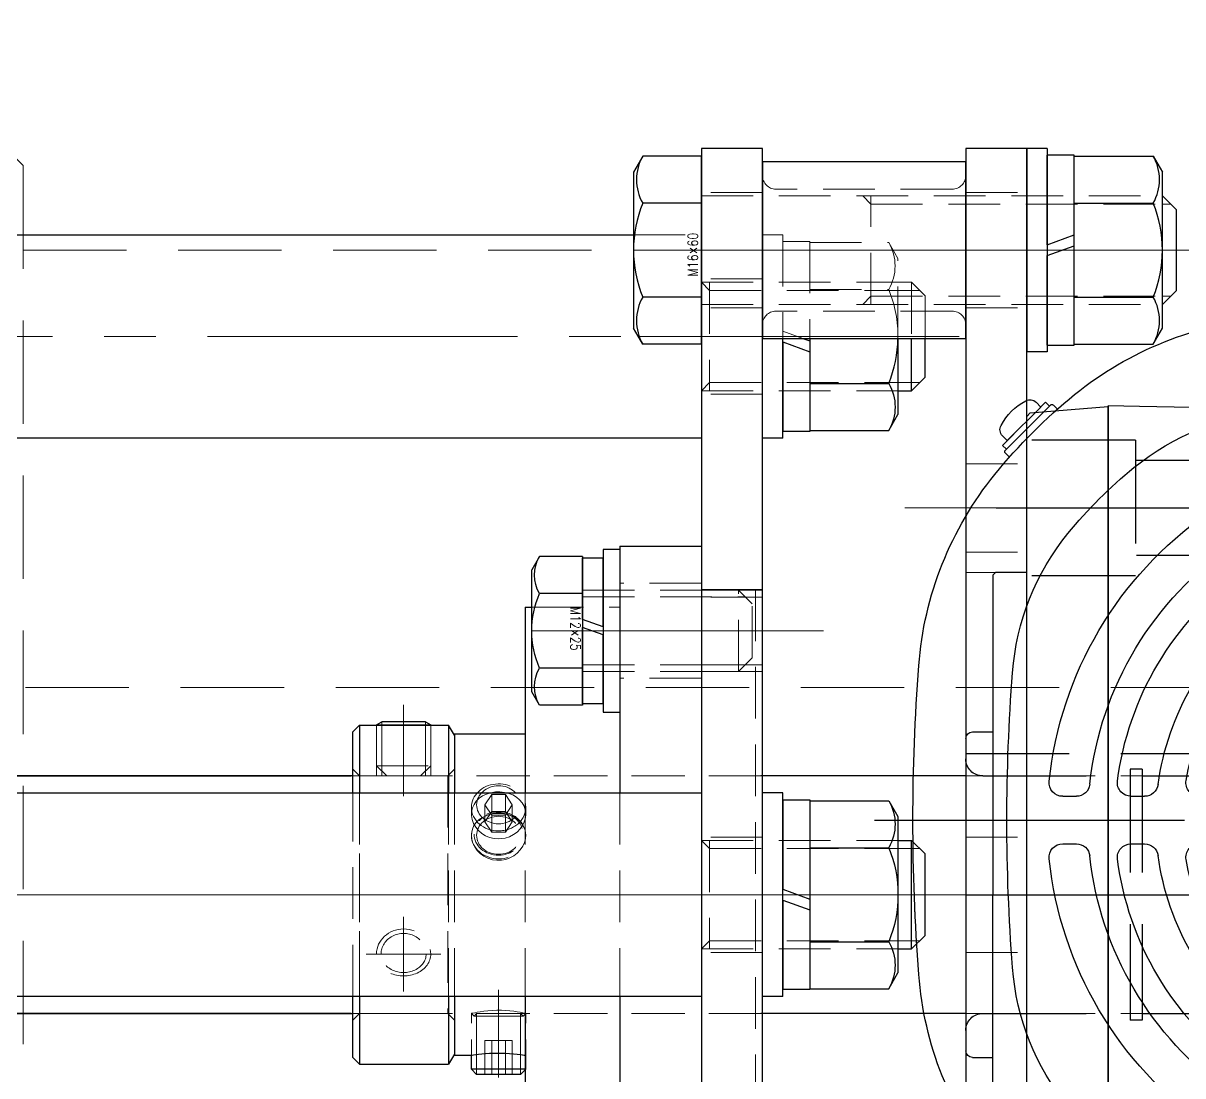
# Model space of a CAD drawing. Header units: millimetres. Extents: x 0 to 38884, y -3675 to 8056.
# Drawn here: x 27836.7 to 28007.7, y 4494.5 to 4649.6 of the extents above; entities that cross this region are included whole.
import ezdxf

# ---------------------------------------------------------------- set-up
doc = ezdxf.new("R2010")
doc.units = ezdxf.units.MM
doc.header["$LTSCALE"] = 2.4
for name, pattern in [('CENTER2', [28.575, 19.05, -3.175, 3.175, -3.175]), ('Dashed', [2, 1, -1]), ('HIDDEN', [9.525, 6.35, -3.175]), ('HIDDEN2', [4.7625, 3.175, -1.5875])]:
    doc.linetypes.add(name, pattern=pattern)
for name, color, linetype, lineweight in [('01_外形線', 7, 'Continuous', 25), ('02_細線', 5, 'Continuous', 13), ('03_かくれ線', 6, 'HIDDEN2', 13), ('04_HIDDEN', 2, 'HIDDEN', 13), ('04_中心線', 1, 'CENTER2', 9), ('05_CENTER', 4, 'CENTER2', 13)]:
    doc.layers.add(name, color=color, linetype=linetype, lineweight=lineweight)
doc.layers.add('10_DRAFT', color=8, linetype='Continuous', lineweight=0, plot=False)
doc.styles.add('寸法用', font='simplex.shx', dxfattribs={"width": 0.8, "bigfont": '@extfont2.shx'})

# ---------------------------------------------------------------- blocks, each defined once
blk = doc.blocks.new('A$C5D2D39D7_1')
at = {"color": 0, "transparency": 33554559}
blk.add_line((516, 30.55), (157.5, 30.55), dxfattribs=at)
at = {"color": 0}
blk.add_lwpolyline([(-152.5, 112.5), (152.5, 112.5), (157.5, 107.5), (157.5, -107.5), (152.5, -112.5), (-152.5, -112.5), (-157.5, -107.5), (-157.5, 107.5)], close=True, dxfattribs=at)
blk.add_lwpolyline([(157.5, 95), (495, 95), (495, -95), (157.5, -95)], dxfattribs=at)
at = {"layer": '05_CENTER', "color": 0, "transparency": 33554559}
blk.add_line((-673, 0), (542, 0), dxfattribs=at)
blk = doc.blocks.new('A$C6246458A_1')
at = {"color": 0, "lineweight": -3}
for p, q in [((41.39, 72), (-43.99, 70.5)), ((46, 72.08), (41.39, 72)), ((46, 72.08), (46, 68.57)), ((46, -103.96), (46, 72)), ((57.5, 71), (46, 71.96)), ((-57.5, 70.43), (-58, 69.93)), ((-48.5, 70.43), (-57.5, 70.43)), ((-43.99, 70.5), (-48.5, 70.43)), ((57.5, 71), (58, 70.46)), ((58, 47.5), (58, 70.46)), ((-58, 69.93), (-58, 56.96)), ((46, 68.57), (46, -46.57)), ((58, 47.5), (58, 69.92)), ((-58, 56.96), (-58, -34.96)), ((-63, 47.1), (-62.6, 47.5)), ((-63, 47.1), (-63, 0)), ((-58, 47.5), (-62.6, 47.5)), ((58, -102.46), (58, 47.5)), ((58, 47.5), (62.6, 47.5)), ((63, 47.1), (62.6, 47.5)), ((63, 47.1), (63, 0)), ((-66, 24), (-63, 24)), ((66, 24), (63, 24)), ((-67, 23), (-67, 0)), ((67, 23), (67, 0)), ((-67, 0), (-67, -23)), ((-63, -47.1), (-63, 0)), ((63, -47.1), (63, 0)), ((67, 0), (67, -23)), ((-66, -24), (-63, -24)), ((66, -24), (63, -24)), ((-58, -101.76), (-58, -34.96)), ((-63, -47.1), (-62.6, -47.5)), ((-58, -47.5), (-62.6, -47.5)), ((46, -46.57), (46, -103.92)), ((58, -47.5), (62.6, -47.5)), ((63, -47.1), (62.6, -47.5)), ((-57.5, -102.26), (-58, -101.76)), ((-48.5, -102.26), (-57.5, -102.26)), ((46, -103.92), (-48.5, -102.26)), ((57.5, -103), (58, -102.46)), ((57.5, -103), (46, -103.96))]:
    blk.add_line(p, q, dxfattribs=at)
for centre, start, end in [((-66, 23), 90, 180), ((66, 23), 0, 90), ((-66, -23), 180, 270), ((66, -23), 270, 0)]:
    blk.add_arc(centre, 1, start, end, dxfattribs=at)
at = {"layer": '04_HIDDEN', "color": 0, "lineweight": -3}
for p, q in [((-58, 67), (-42, 67)), ((-42, 67), (-42, 47)), ((42, 67), (58, 67)), ((42, 67), (42, 47)), ((-42, 64), (42, 64)), ((-42, 50), (42, 50)), ((-58, 47), (-42, 47)), ((42, 47), (58, 47)), ((67, 20.8), (-67, 20.8)), ((-42.75, 17.5), (-64.5, 17.5)), ((-42.75, 18.5), (-42.75, -18.5)), ((-41, 18.5), (-42.75, 18.5)), ((-41, 18.5), (-41, -18.5)), ((-15, 17.5), (-41, 17.5)), ((-15, -17.7), (-15, 17.7)), ((15, 17.7), (-15, 17.7)), ((15, -17.7), (15, 17.7)), ((41, 17.5), (15, 17.5)), ((41, 18.5), (41, -18.5)), ((41, 18.5), (42.75, 18.5)), ((42.75, 18.5), (42.75, -18.5)), ((64.5, 17.5), (42.75, 17.5)), ((-42.75, -17.5), (-64.5, -17.5)), ((-41, -18.5), (-42.75, -18.5)), ((-15, -17.5), (-41, -17.5)), ((15, -17.7), (-15, -17.7)), ((41, -17.5), (15, -17.5)), ((41, -18.5), (42.75, -18.5)), ((64.5, -17.5), (42.75, -17.5)), ((-58, -79), (-42, -79)), ((-42, -79), (-42, -99)), ((42, -79), (58, -79)), ((42, -79), (42, -99)), ((-42, -82), (42, -82)), ((-42, -96), (42, -96)), ((-58, -99), (-42, -99)), ((42, -99), (58, -99))]:
    blk.add_line(p, q, dxfattribs=at)
for centre, start, end in [((-64.5, 20), 180, 270), ((64.5, 20), 270, 0), ((-64.5, -20), 90, 180), ((64.5, -20), 0, 90)]:
    blk.add_arc(centre, 2.5, start, end, dxfattribs=at)
at = {"layer": '05_CENTER', "color": 0, "lineweight": -3}
for p, q in [((62.54, 57), (-62.54, 57)), ((62.54, -89), (-62.54, -89))]:
    blk.add_line(p, q, dxfattribs=at)
at = {"layer": '10_DRAFT', "lineweight": -3}
for p, q in [((9.43, 11), (-9.43, 11)), ((67, 0), (-67, 0))]:
    blk.add_line(p, q, dxfattribs=at)
blk = doc.blocks.new('GM-SHYPF-RH 0.75kW、1／5～1／60、200V、60Hzd_1')
at = {"color": 0, "lineweight": -3}
for p, q in [((-68.5, 124), (-47.5, 124)), ((-78.5, 85.74), (-78.5, 114)), ((-37.5, 85.74), (-37.5, 114)), ((-39.5, 86.5), (-76.5, 86.5)), ((-119.16, 65.52), (-112.52, 72.16)), ((-114.89, 70.93), (-113.22, 72.59)), ((-113.22, 72.59), (-112.66, 72.02)), ((-112.09, 72.16), (-111.49, 71.56)), ((-3.91, 72.16), (-4.51, 71.56)), ((3.17, 65.52), (-3.48, 72.16)), ((-2.77, 72.59), (-3.34, 72.02)), ((-1.11, 70.93), (-2.77, 72.59)), ((-117.93, 67.89), (-119.59, 66.23)), ((1.93, 67.89), (3.59, 66.23)), ((-119.59, 66.23), (-119.02, 65.66)), ((-119.16, 65.09), (-118.56, 64.49)), ((3.17, 65.09), (2.56, 64.49)), ((3.59, 66.23), (3.02, 65.66)), ((-81.33, 58.4), (-80.32, 56.66)), ((-33.76, 57.98), (-34.76, 56.25)), ((-86.57, 55.48), (-85.57, 53.75)), ((-29.43, 55.48), (-30.9, 52.95)), ((-76.29, 49.68), (-75.28, 47.94)), ((-38.78, 49.28), (-39.79, 47.54)), ((-81.55, 46.78), (-80.54, 45.04)), ((-34.45, 46.78), (-35.46, 45.04)), ((-71.24, 40.93), (-70.22, 39.17)), ((-43.82, 40.56), (-44.83, 38.81)), ((-76.51, 38.06), (-75.5, 36.31)), ((-39.49, 38.06), (-40.5, 36.31)), ((-66.13, 32.09), (-65.1, 30.3)), ((-48.89, 31.78), (-49.91, 30.01)), ((-71.44, 29.28), (-70.42, 27.51)), ((-44.56, 29.28), (-45.58, 27.51)), ((-60.86, 22.95), (-59.73, 21)), ((-54.07, 22.81), (-55.15, 20.94)), ((-66.26, 20.31), (-65.18, 18.44)), ((-49.74, 20.31), (-51.15, 17.86)), ((-110.71, 14.5), (-108.7, 14.5)), ((-100.65, 14.5), (-98.63, 14.5)), ((-90.54, 14.5), (-88.51, 14.5)), ((-80.33, 14.5), (-78.27, 14.5)), ((-69.78, 14.5), (-67.53, 14.5)), ((-46.22, 14.5), (-48.47, 14.5)), ((-35.67, 14.5), (-37.73, 14.5)), ((-25.46, 14.5), (-27.49, 14.5)), ((-15.35, 14.5), (-17.37, 14.5)), ((-5.29, 14.5), (-7.3, 14.5)), ((-110.71, 7.5), (-108.7, 7.5)), ((-100.65, 7.5), (-98.63, 7.5)), ((-90.54, 7.5), (-88.51, 7.5)), ((-80.33, 7.5), (-78.27, 7.5)), ((-69.78, 7.5), (-67.53, 7.5)), ((-46.22, 7.5), (-48.47, 7.5)), ((-35.67, 7.5), (-37.73, 7.5)), ((-25.46, 7.5), (-27.49, 7.5)), ((-15.35, 7.5), (-17.37, 7.5)), ((-5.29, 7.5), (-7.3, 7.5)), ((-66.26, 1.69), (-65.18, 3.56)), ((-49.74, 1.69), (-50.82, 3.56)), ((-60.86, -0.95), (-59.73, 1)), ((-54.07, -0.81), (-55.15, 1.06)), ((16.5, -2.5), (16.6, -2.5)), ((-71.44, -7.28), (-70.42, -5.51)), ((-44.56, -7.28), (-45.58, -5.51)), ((-66.13, -10.09), (-65.1, -8.3)), ((-48.89, -9.78), (-49.91, -8.01)), ((-76.51, -16.06), (-75.5, -14.31)), ((-39.49, -16.06), (-40.5, -14.31)), ((-43.82, -18.56), (-45.27, -16.05)), ((-71.24, -18.93), (-70.22, -17.17)), ((-81.55, -24.78), (-80.54, -23.04)), ((-34.45, -24.78), (-35.46, -23.04)), ((-76.29, -27.68), (-74.84, -25.17)), ((-38.78, -27.28), (-39.79, -25.54)), ((-86.57, -33.48), (-85.57, -31.75)), ((-29.43, -33.48), (-30.43, -31.75)), ((-81.33, -36.4), (-80.32, -34.66)), ((-33.76, -35.98), (-34.76, -34.25)), ((-121, -47.1), (-121, -39.59)), ((-121, -47.1), (-121, -39.59)), ((5, -47.1), (5, -39.59)), ((5, -47.1), (5, -39.59)), ((-119.16, -43.09), (-118.56, -42.49)), ((3.17, -43.09), (2.56, -42.49)), ((-119.59, -44.23), (-119.02, -43.66)), ((-117.93, -45.89), (-119.59, -44.23)), ((-119.16, -43.52), (-112.52, -50.16)), ((3.17, -43.52), (-3.48, -50.16)), ((1.93, -45.89), (3.59, -44.23)), ((3.59, -44.23), (3.02, -43.66)), ((-121, -47.1), (-120.6, -47.5)), ((-121, -47.1), (-120.6, -47.5)), ((-119.61, -47.5), (-120.6, -47.5)), ((-119.61, -47.5), (-120.6, -47.5)), ((3.61, -47.5), (4.6, -47.5)), ((3.61, -47.5), (4.6, -47.5)), ((5, -47.1), (4.6, -47.5)), ((5, -47.1), (4.6, -47.5)), ((-114.89, -48.93), (-113.22, -50.59)), ((-112.09, -50.16), (-111.49, -49.56)), ((-3.91, -50.16), (-4.51, -49.56)), ((-1.11, -48.93), (-2.77, -50.59)), ((-116, -101.76), (-116, -50.87)), ((-116, -101.76), (-116, -50.88)), ((-113.22, -50.59), (-112.66, -50.02)), ((-2.77, -50.59), (-3.34, -50.02)), ((0, -102.46), (0, -50.88)), ((0, -102.46), (0, -50.88)), ((-12, -103.96), (-12, -55.33)), ((-82.6, -71.4), (-82.6, -63.2)), ((-33.4, -71.4), (-33.4, -63.2)), ((-89, -75), (-89, -73.4)), ((-89, -73.4), (-27, -73.4)), ((-27, -75), (-27, -73.4)), ((-27, -75), (-89, -75)), ((-89, -75), (-89, -76)), ((-58, -75), (-89, -75)), ((-58, -75), (-27, -75)), ((-27, -75), (-27, -76)), ((-25.31, -76), (-99.5, -76)), ((-16.65, -77.31), (-119.33, -123.02)), ((-21.76, -79.58), (-22.57, -77.78)), ((-19.34, -77.63), (-19.66, -78.37)), ((-19.34, -78.5), (-19.66, -78.37)), ((-18.34, -78.06), (-19.34, -77.63)), ((-15.51, -79.86), (-16.65, -77.31)), ((-104.5, -81), (-104.5, -116.42)), ((-16.02, -81.18), (-58, -99.88)), ((-21.76, -85.22), (-26.02, -111.18)), ((-58, -99.88), (-116.87, -126.09)), ((-115.5, -102.26), (-116, -101.76)), ((-115.5, -102.26), (-116, -101.76)), ((-106.5, -102.26), (-115.5, -102.26)), ((-106.5, -102.26), (-115.5, -102.26)), ((-104.5, -102.29), (-106.5, -102.26)), ((-12, -103.92), (-106.5, -102.26)), ((-0.5, -103), (0, -102.46)), ((-0.5, -103), (0, -102.46)), ((-12, -103.92), (-24.79, -103.69)), ((-0.5, -103), (-12, -103.96)), ((-0.5, -103), (-12, -103.96)), ((-113.32, -115.75), (-116.33, -117.09)), ((-112.86, -115.93), (-113.32, -115.75)), ((-111.61, -119.59), (-113.32, -115.75)), ((-111.29, -119.44), (-112.86, -115.93)), ((-116.51, -117.55), (-116.33, -117.09)), ((-114.95, -121.07), (-116.51, -117.55)), ((-114.63, -120.93), (-116.33, -117.09)), ((-118.19, -125.58), (-119.33, -123.02)), ((-108.38, -122.3), (-114.77, -125.15)), ((-108.38, -122.3), (-114.77, -125.15)), ((-108.38, -122.3), (-107.98, -123.2)), ((-114.77, -125.15), (-114.37, -126.05))]:
    blk.add_line(p, q, dxfattribs=at)
at = {"linetype": 'Continuous', "lineweight": -3}
for p, q in [((-113.93, 71.88), (-118.88, 66.93)), ((-113.93, 71.88), (-118.88, 66.93)), ((-113.93, 71.88), (-114.62, 72.57)), ((-2.07, 71.88), (-1.38, 72.57)), ((-2.07, 71.88), (2.88, 66.93)), ((-2.07, 71.88), (2.88, 66.93)), ((-118.88, 66.93), (-119.57, 67.62)), ((2.88, 66.93), (3.57, 67.62)), ((-118.88, -44.93), (-119.57, -45.62)), ((-113.93, -49.88), (-118.88, -44.93)), ((-113.93, -49.88), (-118.88, -44.93)), ((-2.07, -49.88), (2.88, -44.93)), ((-2.07, -49.88), (2.88, -44.93)), ((2.88, -44.93), (3.57, -45.62)), ((-113.93, -49.88), (-114.62, -50.57)), ((-2.07, -49.88), (-1.38, -50.57))]:
    blk.add_line(p, q, dxfattribs=at)
at = {"color": 0, "lineweight": -3}
for centre, radius in [((-58, 104), 10), ((-58, 11), 5)]:
    blk.add_circle(centre, radius, dxfattribs=at)
for centre, radius, start, end in [((-68.5, 114), 10, 90, 180), ((-47.5, 114), 10, 0, 90), ((-58, -215), 300.8, 90, 94.3399), ((-76.5, 83.5), 3, 90, 148.6354), ((-58, -215), 300.8, 85.6601, 90), ((-39.5, 83.5), 3, 30.8199, 90), ((-76.92, 34.28), 50.8, 94.3399, 129.0946), ((-39.08, 34.28), 50.8, 50.9054, 85.6601), ((-58, 11), 80.8, 129.0946, 140.9054), ((-58, 11), 80.8, 39.0946, 50.9054), ((-112.31, 71.95), 0.3, 45, 135), ((-58, -215), 286.94, 85.6601, 94.3399), ((-3.69, 71.95), 0.3, 45, 135), ((-76.92, 34.28), 36.94, 94.3399, 129.0946), ((-39.08, 34.28), 36.94, 50.9054, 85.6601), ((-118.95, 65.31), 0.3, 135, 225), ((-58, 11), 55, 64.8706, 114.0435), ((2.95, 65.31), 0.3, 315, 45), ((-81.28, 29.92), 50.8, 140.9054, 175.6601), ((-58, 11), 66.94, 129.0946, 140.9054), ((-58, 11), 66.94, 39.0946, 50.9054), ((-34.72, 29.92), 50.8, 4.3399, 39.0946), ((-79.59, 59.4), 2, 114.0435, 210), ((-58, 11), 49, 65.0621, 113.809), ((-35.49, 58.98), 2, 330, 64.8706), ((-88.3, 54.48), 2, 30, 124.8706), ((-78.59, 57.66), 2, 210, 293.809), ((-27.7, 54.48), 2, 55.1294, 150), ((-58, 11), 55, 124.8706, 174.0435), ((-58, 11), 45, 66.0071, 112.6513), ((-36.5, 57.25), 2, 245.0621, 330), ((-58, 11), 55, 5.9565, 55.1294), ((-81.28, 29.92), 36.94, 140.9054, 175.6601), ((-87.3, 52.75), 2, 305.0621, 30), ((-34.72, 29.92), 36.94, 4.3399, 39.0946), ((-74.56, 50.68), 2, 112.6513, 210), ((-40.51, 50.28), 2, 330, 66.0071), ((-30.03, 52.45), 1, 150, 235.986), ((-58, 11), 49, 6.191, 55.986), ((-58, 11), 49, 125.0621, 173.809), ((-58, 11), 39, 66.3013, 112.2907), ((-73.55, 48.94), 2, 210, 292.2907), ((-58, 11), 45, 126.0071, 172.6513), ((-83.28, 45.78), 2, 30, 126.0071), ((-41.52, 48.54), 2, 246.3013, 330), ((-32.72, 45.78), 2, 53.9929, 150), ((-58, 11), 45, 7.3487, 53.9929), ((-82.27, 44.04), 2, 306.3013, 30), ((-58, 11), 35, 67.8375, 110.4059), ((-33.73, 44.04), 2, 150, 233.6987), ((-69.51, 41.93), 2, 110.4059, 210), ((-45.55, 41.56), 2, 330, 67.8375), ((-58, 11), 39, 126.3013, 172.2907), ((-58, 11), 39, 7.7093, 53.6987), ((-58, 11), 29, 68.3466, 109.7805), ((-58, 11), 35, 127.8375, 170.4059), ((-78.24, 37.06), 2, 30, 127.8375), ((-68.49, 40.17), 2, 210, 289.7805), ((-46.56, 39.81), 2, 248.3466, 330), ((-37.76, 37.06), 2, 52.1625, 150), ((-58, 11), 35, 9.5941, 52.1625), ((-77.23, 35.31), 2, 308.3466, 30), ((-58, 11), 25, 71.2828, 106.1648), ((-38.77, 35.31), 2, 150, 231.6534), ((-64.4, 33.09), 2, 106.1648, 210), ((-50.62, 32.78), 2, 330, 71.2828), ((168, 11), 300.8, 175.6601, 180), ((168, 11), 286.94, 175.6601, 184.3399), ((-58, 11), 29, 128.3466, 169.7805), ((-58, 11), 29, 10.2195, 51.6534), ((-284, 11), 286.94, 355.6601, 4.3399), ((-284, 11), 300.8, 0, 4.3399), ((-58, 11), 25, 131.2828, 166.1648), ((-73.17, 28.28), 2, 30, 131.2828), ((-63.37, 31.3), 2, 210, 284.8169), ((-58, 11), 19, 72.3736, 104.8169), ((-51.64, 31.01), 2, 252.3736, 330), ((-42.82, 28.28), 2, 48.7172, 150), ((-58, 11), 25, 13.8352, 48.7172), ((-72.15, 26.51), 2, 312.3736, 30), ((-43.85, 26.51), 2, 150, 227.6264), ((-59.13, 23.95), 2, 94.971, 210), ((-58, 11), 15, 80.2522, 94.971), ((-55.8, 23.81), 2, 330, 80.2522), ((-58, 11), 19, 132.3736, 164.8169), ((-58, 11), 19, 15.1831, 47.6264), ((-58, 11), 15, 140.2522, 154.971), ((-67.99, 19.31), 2, 30, 140.2522), ((-58, 22), 2, 210, 270), ((-56.88, 21.94), 2, 264.1477, 330), ((-48, 19.31), 2, 39.7478, 150), ((-58, 11), 15, 25.029, 39.7478), ((-58, 11), 9, 84.1477, 90), ((-69.78, 16.5), 2, 154.971, 270), ((-66.92, 17.44), 2, 324.1477, 30), ((-50.28, 17.36), 1, 150, 219.5127), ((-46.22, 16.5), 2, 270, 25.029), ((-110.71, 16.5), 2, 174.0435, 270), ((-108.7, 16.5), 2, 270, 353.809), ((-100.65, 16.5), 2, 172.6513, 270), ((-98.63, 16.5), 2, 270, 352.2907), ((-90.54, 16.5), 2, 170.4059, 270), ((-88.51, 16.5), 2, 270, 349.7805), ((-80.33, 16.5), 2, 166.1648, 270), ((-78.27, 16.5), 2, 270, 344.8169), ((-67.53, 16.5), 2, 270, 330), ((-58, 11), 9, 144.1477, 150), ((-58, 11), 9, 30, 39.5127), ((-48.47, 16.5), 2, 210, 270), ((-37.73, 16.5), 2, 195.1831, 270), ((-35.67, 16.5), 2, 270, 13.8352), ((-27.49, 16.5), 2, 190.2195, 270), ((-25.46, 16.5), 2, 270, 9.5941), ((-17.37, 16.5), 2, 187.7093, 270), ((-15.35, 16.5), 2, 270, 7.3487), ((-7.3, 16.5), 2, 186.191, 270), ((-5.29, 16.5), 2, 270, 5.9565), ((168, 11), 300.8, 180, 184.3399), ((-284, 11), 300.8, 355.6601, 0), ((-110.71, 5.5), 2, 90, 185.9565), ((-108.7, 5.5), 2, 6.191, 90), ((-100.65, 5.5), 2, 90, 187.3487), ((-98.63, 5.5), 2, 7.7093, 90), ((-90.54, 5.5), 2, 90, 189.5941), ((-88.51, 5.5), 2, 10.2195, 90), ((-80.33, 5.5), 2, 90, 193.8352), ((-78.27, 5.5), 2, 15.1831, 90), ((-69.78, 5.5), 2, 90, 205.029), ((-67.53, 5.5), 2, 30, 90), ((-48.47, 5.5), 2, 90, 150), ((-46.22, 5.5), 2, 334.971, 90), ((-37.73, 5.5), 2, 90, 164.8169), ((-35.67, 5.5), 2, 346.1648, 90), ((-27.49, 5.5), 2, 90, 169.7805), ((-25.46, 5.5), 2, 350.4059, 90), ((-17.37, 5.5), 2, 90, 172.2907), ((-15.35, 5.5), 2, 352.6513, 90), ((-7.3, 5.5), 2, 90, 173.809), ((-5.29, 5.5), 2, 354.0435, 90), ((-58, 11), 55, 185.9565, 235.1294), ((-58, 11), 49, 186.191, 234.9379), ((-58, 11), 45, 187.3487, 233.9929), ((-58, 11), 39, 187.7093, 233.6987), ((-58, 11), 35, 189.5941, 232.1625), ((-58, 11), 29, 190.2195, 231.6534), ((-58, 11), 19, 195.1831, 227.6264), ((-58, 11), 9, 210, 215.8523), ((-66.92, 4.56), 2, 330, 35.8523), ((-49.08, 4.56), 2, 144.1477, 210), ((-58, 11), 9, 324.1477, 330), ((-58, 11), 19, 312.3736, 344.8169), ((-58, 11), 29, 308.3466, 349.7805), ((-58, 11), 35, 307.8375, 350.4059), ((-58, 11), 39, 306.3013, 352.2907), ((-58, 11), 45, 306.0071, 352.6513), ((-58, 11), 49, 305.0621, 353.809), ((-58, 11), 55, 304.8706, 354.0435), ((-58, 11), 25, 193.8352, 228.7172), ((-58, 11), 15, 205.029, 219.7478), ((-58, 11), 15, 320.2522, 334.971), ((-58, 11), 25, 311.2828, 346.1648), ((-58, 0), 2, 90, 150), ((-58, 11), 9, 270, 275.8523), ((-56.88, 0.06), 2, 30, 95.8523), ((-67.99, 2.69), 2, 219.7478, 330), ((-48, 2.69), 2, 210, 320.2522), ((-59.13, -1.95), 2, 150, 265.029), ((-55.8, -1.81), 2, 279.7478, 30), ((-72.15, -4.51), 2, 330, 47.6264), ((-43.85, -4.51), 2, 132.3736, 210), ((-58, 11), 15, 265.029, 279.7478), ((-73.17, -6.28), 2, 228.7172, 330), ((-63.37, -9.3), 2, 75.1831, 150), ((-58, 11), 19, 255.1831, 287.6264), ((-51.64, -9.01), 2, 30, 107.6264), ((-42.82, -6.28), 2, 210, 311.2828), ((-64.4, -11.09), 2, 150, 253.8352), ((-50.62, -10.78), 2, 288.7172, 30), ((-81.28, -7.92), 50.8, 184.3399, 219.0946), ((-81.28, -7.92), 36.94, 184.3399, 219.0946), ((-77.23, -13.31), 2, 330, 51.6534), ((-38.77, -13.31), 2, 128.3466, 210), ((-34.72, -7.92), 36.94, 320.9054, 355.6601), ((-34.72, -7.92), 50.8, 320.9054, 355.6601), ((-58, 11), 25, 253.8352, 288.7172), ((-78.24, -15.06), 2, 232.1625, 330), ((-68.49, -18.17), 2, 70.2195, 150), ((-58, 11), 29, 250.2195, 293.3002), ((-46.13, -16.55), 1, 30, 113.3002), ((-37.76, -15.06), 2, 210, 307.8375), ((-45.55, -19.56), 2, 292.1625, 30), ((-82.27, -22.04), 2, 330, 53.6987), ((-69.51, -19.93), 2, 150, 249.5941), ((-33.73, -22.04), 2, 126.3013, 210), ((-58, 11), 35, 249.5941, 292.1625), ((-83.28, -23.78), 2, 233.9929, 330), ((-73.98, -25.67), 1, 66.4595, 150), ((-58, 11), 39, 246.4595, 293.6987), ((-41.52, -26.54), 2, 30, 113.6987), ((-32.72, -23.78), 2, 210, 306.0071), ((-40.51, -28.28), 2, 293.9929, 30), ((-74.56, -28.68), 2, 150, 247.3487), ((-87.3, -30.75), 2, 330, 54.9379), ((-58, 11), 45, 247.3487, 293.9929), ((-28.7, -30.75), 2, 125.0621, 210), ((-58, 11), 66.94, 219.0946, 230.9054), ((-58, 11), 66.94, 309.0946, 320.9054), ((-88.3, -32.48), 2, 235.1294, 330), ((-78.59, -35.66), 2, 66.191, 150), ((-58, 11), 49, 246.191, 294.9379), ((-36.5, -35.25), 2, 30, 114.9379), ((-27.7, -32.48), 2, 210, 304.8706), ((-79.59, -37.4), 2, 150, 245.9565), ((-35.49, -36.98), 2, 295.1294, 30), ((-58, 11), 55, 245.9565, 295.1294), ((-58, 11), 80.8, 219.0946, 230.9054), ((-76.92, -12.28), 36.94, 230.9054, 265.6601), ((-39.08, -12.28), 36.94, 274.3399, 309.0946), ((-58, 11), 80.8, 309.0946, 320.9054), ((-118.95, -43.31), 0.3, 135, 225), ((2.95, -43.31), 0.3, 315, 45), ((-58, 237), 286.94, 265.6601, 274.3399), ((-112.31, -49.95), 0.3, 225, 315), ((-3.69, -49.95), 0.3, 225, 315), ((-76.92, -12.28), 50.8, 230.9054, 265.6601), ((-39.08, -12.28), 50.8, 274.3399, 309.0946), ((-79.4, -63.2), 3.2, 172.2363, 180), ((-58, 237), 300.8, 265.6601, 270), ((-58, 237), 300.8, 270, 274.3399), ((-36.6, -63.2), 3.2, 0, 7.7637), ((-84.6, -71.4), 2, 270, 0), ((-31.4, -71.4), 2, 180, 270), ((-99.5, -81), 5, 90, 180), ((-25.31, -79), 3, 24, 90), ((-16.42, -80.27), 1, 294, 24), ((-18.8, -85.71), 3, 114, 170.6819), ((-40.82, -108.75), 15, 271.6828, 350.6819), ((-104.77, -121.79), 1, 24, 114), ((-102.12, -120.37), 2, 204, 265.7687), ((-107.4, -122.97), 1, 85.2849, 114), ((-58, 476), 600, 265.28487, 271.68277), ((-114.18, -117.88), 9, 277.3985, 310.6015), ((-109.17, -123.73), 1.3, 310.6015, 24), ((-117.28, -125.17), 1, 204, 294), ((-113.18, -125.52), 1.3, 204, 277.3985)]:
    blk.add_arc(centre, radius, start, end, dxfattribs=at)
at = {"linetype": 'Continuous', "lineweight": -3}
for centre, radius, start, end in [((-111.88, 64.88), 9, 118.3985, 151.6015), ((-115.54, 71.65), 1.3, 45, 118.3985), ((-0.46, 71.65), 1.3, 61.6015, 135), ((-4.12, 64.88), 9, 28.3985, 61.6015), ((-118.65, 68.54), 1.3, 151.6015, 225), ((2.66, 68.54), 1.3, 315, 28.3985), ((-118.65, -46.54), 1.3, 135, 208.3985), ((2.66, -46.54), 1.3, 331.6015, 45), ((-111.88, -42.88), 9, 208.3985, 241.6015), ((-4.12, -42.88), 9, 298.3985, 331.6015), ((-115.54, -49.65), 1.3, 241.6015, 315), ((-0.46, -49.65), 1.3, 225, 298.3985)]:
    blk.add_arc(centre, radius, start, end, dxfattribs=at)
at = {"layer": '05_CENTER', "color": 0, "lineweight": -3}
for p, q in [((-58, -129.08), (-58, 128.45)), ((-72.71, 104), (-43.29, 104)), ((22.48, 11), (-138.27, 11)), ((-86.1, 0), (-29.69, 0)), ((-90.12, -100), (-112.99, -100))]:
    blk.add_line(p, q, dxfattribs=at)
at = {"layer": '10_DRAFT'}
blk.add_blockref('A$C6246458A_1', (-58, 0), dxfattribs=at)

msp = doc.modelspace()

# ---------------------------------------------------------------- linework, layer by layer
for p, q in [((27786.7123, 4618.4636), (27926.7123, 4618.4636)), ((27936.7123, 4618.4636), (27936.7123, 4588.4636)), ((27936.7123, 4588.4636), (27786.7123, 4588.4636)), ((27822.8619, 4538.6916), (27885.0619, 4538.6916)), ((27885.3144, 4538.6912), (27823.1144, 4538.6912)), ((27975.7119, 4538.6915), (27945.4619, 4538.6915)), ((27975.7144, 4538.6912), (27945.7144, 4538.6912)), ((27885.0619, 4503.6912), (27822.8619, 4503.6912)), ((27823.1144, 4503.6908), (27885.3144, 4503.6908)), ((27975.7119, 4503.6912), (27945.4619, 4503.6912)), ((27975.7144, 4503.6908), (27945.7144, 4503.6908))]:
    msp.add_line(p, q)
for points in [[(27945.7123, 4411.1741), (27945.7123, 4631.1741), (27936.7123, 4631.1741), (27936.7123, 4411.1741)], [(27984.7123, 4417.1912), (27984.7123, 4631.1912), (27975.7123, 4631.1912), (27975.7123, 4417.1912)], [(27975.7123, 4629.1912), (27945.7123, 4629.1912), (27945.7123, 4603.1912), (27975.7123, 4603.1912)], [(27786.7123, 4536.1912), (27936.7123, 4536.1912), (27936.7123, 4506.1912), (27786.7123, 4506.1912)]]:
    msp.add_lwpolyline(points, close=True)
for points in [[(27967.7123, 4595.4636), (27967.7123, 4603.1912)], [(27969.7123, 4597.4636), (27969.7123, 4603.1912)], [(27967.7123, 4595.4636), (27969.7123, 4597.4636)], [(27965.7123, 4595.4636), (27967.7123, 4595.4636)], [(27965.7123, 4529.1912), (27967.7123, 4529.1912)], [(27967.7123, 4529.1912), (27969.7123, 4527.1912)], [(27967.7123, 4513.1912), (27967.7123, 4529.1912)], [(27969.7123, 4515.1912), (27969.7123, 4527.1912)], [(27967.7123, 4513.1912), (27969.7123, 4515.1912)], [(27965.7123, 4513.1912), (27967.7123, 4513.1912)]]:
    msp.add_lwpolyline(points)
at = {"layer": '01_外形線'}
for points in [[(27984.7123, 4631.1912), (27984.7123, 4601.1912)], [(27987.7123, 4631.1912), (27984.7123, 4631.1912)], [(27987.7123, 4631.1912), (27987.7123, 4601.1912)], [(27928.0727, 4630.0476), (27926.7123, 4627.6912)], [(27936.7123, 4630.0476), (27928.0727, 4630.0476)], [(27936.7123, 4602.3348), (27936.7123, 4630.0476)], [(27987.7123, 4616.9912), (27987.7123, 4630.1912)], [(27991.7123, 4630.1912), (27987.7123, 4630.1912)], [(27991.7123, 4618.447), (27991.7123, 4630.1912)], [(27991.7123, 4602.3348), (27991.7123, 4630.0476)], [(27991.7123, 4630.0476), (28003.3518, 4630.0476)], [(28003.3518, 4630.0476), (28004.7123, 4627.6912)], [(27926.7123, 4627.6912), (27926.7123, 4604.6912)], [(28004.7123, 4604.6912), (28004.7123, 4627.6912)], [(28004.7123, 4624.1912), (28006.7123, 4622.1912)], [(27936.7123, 4623.1194), (27928.0727, 4623.1194)], [(27991.7123, 4623.1194), (28003.3518, 4623.1194)], [(28006.7123, 4622.1912), (28006.7123, 4610.1912)], [(27987.7123, 4616.9912), (27991.7123, 4618.447)], [(27987.7123, 4615.3912), (27991.7123, 4616.847)], [(27987.7123, 4602.1912), (27987.7123, 4615.3912)], [(27991.7123, 4602.1912), (27991.7123, 4616.847)], [(28004.7123, 4608.1912), (28006.7123, 4610.1912)], [(27936.7123, 4609.263), (27928.0727, 4609.263)], [(27991.7123, 4609.263), (28003.3518, 4609.263)], [(27928.0727, 4602.3348), (27926.7123, 4604.6912)], [(28003.3518, 4602.3348), (28004.7123, 4604.6912)], [(27936.7123, 4602.3348), (27928.0727, 4602.3348)], [(27945.7123, 4588.4636), (27945.7123, 4603.1912)], [(27948.7123, 4588.4636), (27948.7123, 4603.1912)], [(27948.7123, 4602.6636), (27948.7123, 4589.4636)], [(27948.7123, 4602.6636), (27952.7123, 4601.2077)], [(27951.6587, 4603.1912), (27952.7123, 4602.8077)], [(27952.7123, 4603.1912), (27952.7123, 4589.4636)], [(27965.7123, 4603.1912), (27965.7123, 4591.9636)], [(27987.7123, 4602.1912), (27991.7123, 4602.1912)], [(27991.7123, 4602.3348), (28003.3518, 4602.3348)], [(27987.7123, 4601.1912), (27984.7123, 4601.1912)], [(27952.7123, 4596.5354), (27964.3518, 4596.5354)], [(27964.3518, 4589.6072), (27965.7123, 4591.9636)], [(27948.7123, 4588.4636), (27945.7123, 4588.4636)], [(27952.7123, 4589.4636), (27948.7123, 4589.4636)], [(27952.7123, 4589.6072), (27964.3518, 4589.6072)], [(27924.7123, 4572.582), (27936.7123, 4572.582)], [(27924.7123, 4572.582), (27924.7123, 4536.1912)], [(27936.7123, 4572.582), (27936.7123, 4536.1912)], [(27912.8494, 4571.0517), (27911.7123, 4569.082)], [(27919.2123, 4571.0517), (27912.8494, 4571.0517)], [(27919.2123, 4571.0517), (27919.2123, 4549.1124)], [(27919.2123, 4561.7739), (27919.2123, 4570.832)], [(27919.2123, 4570.832), (27922.2123, 4570.832)], [(27924.7123, 4572.082), (27922.2123, 4572.082)], [(27922.2123, 4572.082), (27922.2123, 4548.082)], [(27922.2123, 4560.682), (27922.2123, 4570.832)], [(27924.7123, 4572.082), (27924.7123, 4548.082)], [(27911.7123, 4551.082), (27911.7123, 4569.082)], [(27919.2123, 4565.5669), (27912.8494, 4565.5669)], [(27910.7123, 4563.5912), (27911.7123, 4563.5912)], [(27910.7123, 4563.5912), (27910.7123, 4536.1912)], [(27922.2123, 4560.682), (27919.2123, 4561.7739)], [(27919.2123, 4549.332), (27919.2123, 4560.5739)], [(27922.2123, 4559.482), (27919.2123, 4560.5739)], [(27922.2123, 4549.332), (27922.2123, 4559.482)], [(27919.2123, 4554.5972), (27912.8494, 4554.5972)], [(27912.8494, 4549.1124), (27911.7123, 4551.082)], [(27919.2123, 4549.1124), (27912.8494, 4549.1124)], [(27922.2123, 4549.332), (27919.2123, 4549.332)], [(27922.2123, 4548.082), (27924.7123, 4548.082)], [(27886.3123, 4546.1912), (27885.3123, 4545.1912)], [(27885.3123, 4536.1912), (27885.3123, 4545.1912)], [(27886.3123, 4546.1912), (27899.4462, 4546.1912)], [(27886.3123, 4546.1912), (27886.3123, 4536.1912)], [(27888.8123, 4546.2484), (27889.5791, 4546.6912)], [(27888.8123, 4546.2484), (27896.8123, 4546.2484)], [(27888.8123, 4546.1912), (27888.8123, 4546.2484)], [(27896.0455, 4546.6912), (27889.5791, 4546.6912)], [(27896.0455, 4546.6912), (27896.8123, 4546.2484)], [(27896.8123, 4546.1912), (27896.8123, 4546.2484)], [(27900.3123, 4544.6912), (27899.4462, 4546.1912)], [(27899.4462, 4546.1912), (27899.4462, 4536.1912)], [(27900.3123, 4544.9162), (27910.7123, 4544.9162)], [(27900.3123, 4544.9162), (27900.3123, 4536.1912)], [(27900.3123, 4544.6912), (27900.3123, 4536.1912)], [(27945.7123, 4506.1912), (27945.7123, 4536.1912)], [(27948.7123, 4536.1912), (27945.7123, 4536.1912)], [(27948.7123, 4506.1912), (27948.7123, 4536.1912)], [(27948.7123, 4535.1912), (27948.7123, 4521.9912)], [(27948.7123, 4535.1912), (27952.7123, 4535.1912)], [(27952.7123, 4535.1912), (27952.7123, 4520.5353)], [(27952.7123, 4535.0476), (27952.7123, 4507.3348)], [(27952.7123, 4535.0476), (27964.3518, 4535.0476)], [(27964.3518, 4535.0476), (27965.7123, 4532.6912)], [(27965.7123, 4532.6912), (27965.7123, 4509.6912)], [(27952.7123, 4528.1194), (27964.3518, 4528.1194)], [(27948.7123, 4521.9912), (27952.7123, 4520.5353)], [(27948.7123, 4520.3912), (27948.7123, 4507.1912)], [(27948.7123, 4520.3912), (27952.7123, 4518.9353)], [(27952.7123, 4518.9353), (27952.7123, 4507.1912)], [(27952.7123, 4514.263), (27964.3518, 4514.263)], [(27964.3518, 4507.3348), (27965.7123, 4509.6912)], [(27885.3123, 4497.1912), (27885.3123, 4506.1912)], [(27886.3123, 4506.1912), (27886.3123, 4496.1912)], [(27899.4462, 4506.1912), (27899.4462, 4496.1912)], [(27900.3123, 4506.1912), (27900.3123, 4497.4662)], [(27900.3123, 4506.1912), (27900.3123, 4497.6912)], [(27910.7123, 4506.1912), (27910.7123, 4477.7912)], [(27924.7123, 4506.1912), (27924.7123, 4469.8003)], [(27936.7123, 4506.1912), (27936.7123, 4469.8003)], [(27948.7123, 4506.1912), (27945.7123, 4506.1912)], [(27952.7123, 4507.1912), (27948.7123, 4507.1912)], [(27952.7123, 4507.3348), (27964.3518, 4507.3348)], [(27900.3123, 4497.6912), (27899.4462, 4496.1912)], [(27902.8257, 4497.4662), (27900.3123, 4497.4662)], [(27906.8123, 4497.8058), (27906.1556, 4497.7966), (27905.4989, 4497.7689), (27904.8976, 4497.7275), (27904.3339, 4497.6748), (27903.8497, 4497.6189), (27903.4364, 4497.5634), (27903.1268, 4497.5172), (27902.915, 4497.4833), (27902.8198, 4497.4674), (27902.8123, 4497.4662)], [(27902.8123, 4495.4582), (27902.8123, 4497.4684)], [(27910.7247, 4497.4808), (27910.6066, 4497.5), (27910.3488, 4497.5399), (27909.9852, 4497.5915), (27909.54, 4497.6472), (27909.0041, 4497.7033), (27908.4177, 4497.7508), (27907.7666, 4497.7863), (27907.2966, 4497.8008), (27906.8123, 4497.8058)], [(27886.3123, 4496.1912), (27885.3123, 4497.1912)], [(27886.3123, 4496.1912), (27899.4462, 4496.1912)], [(27910.7123, 4495.4582), (27902.8123, 4495.4582)], [(27903.5793, 4494.6912), (27902.8123, 4495.4582)], [(27910.0453, 4494.6912), (27903.5793, 4494.6912)], [(27910.7123, 4495.3582), (27910.0453, 4494.6912)]]:
    msp.add_lwpolyline(points, dxfattribs=at)
for points in [[(27928.0727, 4630.0476, 0.26794907), (27928.0727, 4623.1194)], [(28003.3518, 4623.1194, 0.26794907), (28003.3518, 4630.0476)], [(27928.0727, 4623.1194, 0.19636666), (27928.0727, 4609.263)], [(28003.3518, 4609.263, 0.19636667), (28003.3518, 4623.1194)], [(27928.0727, 4609.263, 0.26794907), (27928.0727, 4602.3348)], [(28003.3518, 4602.3348, 0.26794907), (28003.3518, 4609.263)], [(27964.3518, 4596.5354, -0.26794907), (27964.3518, 4589.6072)], [(27912.8494, 4565.5669, -0.26794908), (27912.8494, 4571.0517)], [(27912.8494, 4554.5972, -0.20733158), (27912.8494, 4565.5669)], [(27912.8494, 4549.1124, -0.26794908), (27912.8494, 4554.5972)], [(27964.3518, 4535.0476, -0.26794907), (27964.3518, 4528.1194)], [(27964.3518, 4528.1194, -0.19636667), (27964.3518, 4514.263)], [(27964.3518, 4514.263, -0.26794907), (27964.3518, 4507.3348)]]:
    msp.add_lwpolyline(points, format="xyb", dxfattribs=at)
msp.add_arc((27947.3911, 4603.4636), 18.3212, 337.780749, 359.148147, dxfattribs=at)
at = {"layer": '02_細線'}
for points in [[(28004.7123, 4622.9912), (28005.9123, 4622.9912)], [(28004.7123, 4609.3912), (28005.9123, 4609.3912)], [(27965.7123, 4596.6636), (27968.9123, 4596.6636)], [(27889.5791, 4546.1912), (27889.5791, 4546.6912)], [(27896.0455, 4546.1912), (27896.0455, 4546.6912)], [(27965.7123, 4527.9912), (27968.9123, 4527.9912)], [(27965.7123, 4514.3912), (27968.9123, 4514.3912)], [(27903.5793, 4494.6912), (27903.5793, 4497.583)], [(27910.0453, 4494.6912), (27910.0453, 4497.583)]]:
    msp.add_lwpolyline(points, dxfattribs=at)
at = {"layer": '03_かくれ線'}
for p, q in [((27945.7123, 4624.6741), (27936.7123, 4624.6741)), ((27973.7123, 4625.1912), (27947.7123, 4625.1912)), ((27975.7123, 4624.6912), (27984.7123, 4624.6912)), ((27945.7123, 4611.9466), (27936.7123, 4611.9466)), ((27945.7123, 4607.6741), (27936.7123, 4607.6741)), ((27973.7123, 4607.1912), (27947.7123, 4607.1912)), ((27975.7123, 4607.6912), (27984.7123, 4607.6912)), ((27945.7123, 4594.9466), (27936.7123, 4594.9466)), ((27975.7123, 4584.6912), (27984.7123, 4584.6912)), ((27975.7123, 4571.6912), (27984.7123, 4571.6912)), ((27975.7123, 4568.6912), (27984.7123, 4568.6912)), ((27945.7123, 4566.1656), (27936.7123, 4566.1656)), ((27945.7123, 4566.065), (27936.7123, 4566.065)), ((27945.7123, 4565.065), (27936.7123, 4565.065)), ((27911.7123, 4563.5912), (27924.7123, 4563.5912)), ((27945.7123, 4555.065), (27936.7123, 4555.065)), ((27945.7123, 4554.065), (27936.7123, 4554.065)), ((27945.4619, 4538.6915), (27885.0619, 4538.6916)), ((27945.7144, 4538.6912), (27885.3144, 4538.6912)), ((27975.7119, 4538.6916), (28076.71, 4538.6916)), ((27975.7144, 4538.6912), (28076.7122, 4538.6912)), ((27924.7123, 4536.1912), (27924.7123, 4506.1912)), ((27936.7123, 4536.1912), (27936.7123, 4506.1912)), ((27945.7123, 4529.6741), (27936.7123, 4529.6741)), ((27975.7123, 4529.6912), (27984.7123, 4529.6912)), ((27945.7123, 4512.6741), (27936.7123, 4512.6741)), ((27975.7123, 4512.6912), (27984.7123, 4512.6912)), ((27945.4619, 4503.6912), (27885.0619, 4503.6912)), ((27945.7144, 4503.6908), (27885.3144, 4503.6908)), ((27975.7119, 4503.6912), (28076.71, 4503.6912)), ((27975.7144, 4503.6908), (28076.7122, 4503.6909))]:
    msp.add_line(p, q, dxfattribs=at)
for points in [[(27936.7123, 4624.1912), (28004.7123, 4624.1912)], [(27961.7123, 4622.9912), (27960.5123, 4624.1912)], [(27961.7123, 4608.1912), (27961.7123, 4624.1912)], [(28004.7123, 4624.1912), (28004.7123, 4608.1912)], [(27961.7123, 4622.9912), (28004.7123, 4622.9912)], [(27926.7123, 4618.4636), (27936.7123, 4618.4636)], [(27948.7123, 4618.4636), (27945.7123, 4618.4636)], [(27945.7123, 4603.1912), (27945.7123, 4618.4636)], [(27948.7123, 4618.4636), (27948.7123, 4603.1912)], [(27948.7123, 4617.4636), (27952.7123, 4617.4636)], [(27952.7123, 4617.4636), (27952.7123, 4603.1912)], [(27952.7123, 4617.32), (27964.3518, 4617.32)], [(27964.3518, 4617.32), (27965.7123, 4614.9636)], [(27965.7123, 4603.1912), (27965.7123, 4614.9636)], [(27937.9123, 4610.2636), (27936.7123, 4611.4636)], [(27936.7123, 4611.4636), (27965.7123, 4611.4636)], [(27937.9123, 4611.4636), (27937.9123, 4595.4636)], [(27937.9123, 4610.2636), (27965.7123, 4610.2636)], [(27952.7123, 4610.3918), (27964.3518, 4610.3918)], [(27965.7123, 4611.4636), (27967.7123, 4611.4636)], [(27965.7123, 4610.2636), (27968.9123, 4610.2636)], [(27967.7123, 4611.4636), (27969.7123, 4609.4636)], [(27967.7123, 4611.4636), (27967.7123, 4603.1912)], [(27961.7123, 4609.3912), (27960.5123, 4608.1912)], [(27961.7123, 4609.3912), (28004.7123, 4609.3912)], [(27969.7123, 4609.4636), (27969.7123, 4603.1912)], [(27936.7123, 4608.1912), (28004.7123, 4608.1912)], [(27948.7123, 4604.2636), (27951.6587, 4603.1912)], [(27937.9123, 4596.6636), (27936.7123, 4595.4636)], [(27937.9123, 4596.6636), (27965.7123, 4596.6636)], [(27936.7123, 4595.4636), (27965.7123, 4595.4636)], [(27919.2123, 4566.082), (27942.2123, 4566.082)], [(27936.7123, 4567.082), (27924.7123, 4567.082)], [(27936.7123, 4566.1912), (27944.7123, 4566.1912)], [(27942.2123, 4566.082), (27944.2123, 4564.082)], [(27942.2123, 4554.082), (27942.2123, 4566.082)], [(27944.7123, 4566.1912), (27944.7123, 4476.1912)], [(27919.2123, 4565.082), (27943.2123, 4565.082)], [(27944.2123, 4556.082), (27944.2123, 4564.082)], [(27942.2123, 4554.082), (27944.2123, 4556.082)], [(27919.2123, 4555.082), (27943.2123, 4555.082)], [(27919.2123, 4554.082), (27942.2123, 4554.082)], [(27936.7123, 4553.082), (27924.7123, 4553.082)], [(27888.8123, 4546.1912), (27888.8123, 4538.6912)], [(27889.5791, 4538.6912), (27889.5791, 4546.1912)], [(27896.0455, 4538.6912), (27896.0455, 4546.1912)], [(27896.8123, 4538.6912), (27896.8123, 4546.1912)], [(27888.8123, 4540.1912), (27896.8123, 4540.1912)], [(27890.3123, 4538.6912), (27888.8123, 4540.1912)], [(27895.3123, 4538.6912), (27896.8123, 4540.1912)], [(27886.3123, 4538.6912), (27885.3123, 4539.6912)], [(27886.3123, 4538.6912), (27886.3123, 4503.6912)], [(27886.3123, 4538.6912), (27899.3123, 4538.6912)], [(27899.3123, 4538.6912), (27900.3123, 4539.6912)], [(27899.3123, 4538.6912), (27899.3123, 4503.6912)], [(27885.3123, 4506.1912), (27885.3123, 4536.1912)], [(27886.3123, 4536.1912), (27886.3123, 4506.1912)], [(27899.4462, 4536.1912), (27899.4462, 4506.1912)], [(27900.3123, 4536.1912), (27900.3123, 4506.1912)], [(27900.3123, 4536.1912), (27900.3123, 4506.1912)], [(27902.8123, 4533.0534), (27902.8361, 4533.4292), (27902.9636, 4533.9837), (27903.1964, 4534.5041), (27903.5309, 4534.9789), (27903.9556, 4535.3956), (27904.4668, 4535.7482), (27905.0445, 4536.0247), (27905.6744, 4536.2183), (27906.3373, 4536.3259), (27907.0059, 4536.344), (27907.669, 4536.2754), (27908.3034, 4536.1217), (27908.8963, 4535.887), (27909.4359, 4535.5717), (27909.9024, 4535.1851), (27910.2857, 4534.7294), (27910.5707, 4534.2196), (27910.7469, 4533.6699), (27910.812, 4533.0936), (27910.8123, 4533.0539)], [(27905.8019, 4535.9567), (27904.7915, 4534.4412)], [(27907.8226, 4535.9567), (27905.8019, 4535.9567)], [(27905.8019, 4533.4567), (27905.8019, 4535.9567)], [(27908.833, 4534.4412), (27907.8226, 4535.9567)], [(27907.8226, 4533.4567), (27907.8226, 4535.9567)], [(27910.7123, 4536.1912), (27910.7123, 4506.1912)], [(27902.8123, 4533.0525), (27902.8123, 4534.0577)], [(27904.7915, 4531.9412), (27904.7915, 4534.4412)], [(27904.7915, 4534.4412), (27905.8019, 4532.9256)], [(27905.8019, 4533.4567), (27904.7915, 4531.9412)], [(27907.8226, 4533.4567), (27905.8019, 4533.4567)], [(27907.8226, 4532.9256), (27908.833, 4534.4412)], [(27908.833, 4531.9412), (27907.8226, 4533.4567)], [(27908.833, 4531.9412), (27908.833, 4534.4412)], [(27910.8123, 4534.0577), (27910.8123, 4533.0534)], [(27910.717, 4530.682), (27910.5459, 4531.1538), (27910.262, 4531.6358), (27909.8793, 4532.0697), (27909.413, 4532.4402), (27908.8626, 4532.745), (27908.2528, 4532.9716), (27907.6037, 4533.114), (27906.9312, 4533.1723), (27906.2712, 4533.1458), (27905.6265, 4533.0385), (27905.018, 4532.8524), (27904.4585, 4532.5913), (27903.9529, 4532.2506), (27903.5267, 4531.8422), (27903.1884, 4531.3657), (27902.9535, 4530.8377), (27902.8479, 4530.3976), (27902.8123, 4529.9412)], [(27906.8123, 4529.4197), (27906.1462, 4529.4733), (27905.4989, 4529.6302), (27904.8896, 4529.886), (27904.3339, 4530.2303), (27903.8436, 4530.6565), (27903.4364, 4531.147), (27903.1233, 4531.69), (27902.915, 4532.265), (27902.8196, 4532.8488), (27902.8123, 4533.0534)], [(27904.7915, 4531.9412), (27905.8019, 4530.4256)], [(27907.8226, 4532.9256), (27905.8019, 4532.9256)], [(27905.8019, 4530.4256), (27905.8019, 4532.9256)], [(27910.8123, 4533.0539), (27910.7637, 4532.5137), (27910.6066, 4531.9402), (27910.3441, 4531.391), (27909.9852, 4530.8817), (27909.5328, 4530.4237), (27909.0041, 4530.0374), (27908.4084, 4529.7351), (27907.7666, 4529.5295), (27907.293, 4529.4474), (27906.8123, 4529.4197)], [(27907.8226, 4530.4256), (27907.8226, 4532.9256)], [(27907.8226, 4530.4256), (27908.833, 4531.9412)], [(27902.8123, 4529.9412), (27902.8678, 4529.3616), (27903.0311, 4528.7868), (27903.2981, 4528.2348), (27903.6599, 4527.7218), (27904.1152, 4527.2579), (27904.6459, 4526.8661), (27905.2463, 4526.5583), (27905.893, 4526.3505), (27906.5561, 4526.254), (27907.2268, 4526.2666), (27907.8721, 4526.3861), (27908.488, 4526.6052), (27909.0621, 4526.9196), (27909.5747, 4527.3154), (27910.0212, 4527.7917), (27910.3774, 4528.3233), (27910.6322, 4528.8947), (27910.7264, 4529.2177)], [(27905.8019, 4530.4256), (27907.8226, 4530.4256)], [(27910.8123, 4529.9412), (27910.7917, 4530.289), (27910.7305, 4530.6286), (27910.717, 4530.682)], [(27910.7264, 4529.2177), (27910.7782, 4529.4858), (27910.8123, 4529.9412)], [(27937.9123, 4527.9912), (27936.7123, 4529.1912)], [(27936.7123, 4529.1912), (27965.7123, 4529.1912)], [(27937.9123, 4529.1912), (27937.9123, 4513.1912)], [(27937.9123, 4527.9912), (27965.7123, 4527.9912)], [(27937.9123, 4514.3912), (27936.7123, 4513.1912)], [(27937.9123, 4514.3912), (27965.7123, 4514.3912)], [(27936.7123, 4513.1912), (27965.7123, 4513.1912)], [(27902.8123, 4503.6912), (27902.8658, 4503.7033), (27903.0311, 4503.7399), (27903.2934, 4503.7948), (27903.6599, 4503.8652), (27904.108, 4503.9412), (27904.6459, 4504.0173), (27905.2368, 4504.0818), (27905.893, 4504.1297), (27906.5461, 4504.1524), (27907.2268, 4504.1494), (27907.8633, 4504.1221), (27908.488, 4504.0722), (27909.0548, 4504.0075), (27909.5747, 4503.9319), (27910.0157, 4503.8559), (27910.3774, 4503.7854), (27910.6296, 4503.732), (27910.7782, 4503.6989), (27910.8123, 4503.6912)], [(27886.3123, 4503.6912), (27885.3123, 4502.6912)], [(27886.3123, 4503.6912), (27899.3123, 4503.6912)], [(27899.3123, 4503.6912), (27900.3123, 4502.6912)], [(27903.1958, 4503.3077), (27902.8123, 4503.6912)], [(27903.1958, 4503.3077), (27903.5793, 4503.6912)], [(27903.1958, 4503.3077), (27910.4288, 4503.3077)], [(27903.5793, 4497.5826), (27903.5793, 4503.6912)], [(27910.0453, 4503.6912), (27910.4288, 4503.3077)], [(27910.0453, 4497.5826), (27910.0453, 4503.6912)], [(27910.8123, 4503.6912), (27910.4288, 4503.3077)], [(27904.7915, 4499.6912), (27904.7915, 4494.6912)], [(27904.7915, 4499.6912), (27908.833, 4499.6912)], [(27905.8019, 4499.6912), (27905.8019, 4494.6912)], [(27907.8226, 4499.6912), (27907.8226, 4494.6912)], [(27908.833, 4499.6912), (27908.833, 4494.6912)], [(27906.5725, 4497.8046), (27906.9251, 4497.8055)], [(27910.8123, 4497.4662), (27910.7247, 4497.4808)], [(27910.8123, 4497.4662), (27910.8123, 4495.4582)], [(27910.8123, 4495.4582), (27910.7123, 4495.3582)], [(27910.8123, 4495.4582), (27910.7123, 4495.4582)]]:
    msp.add_lwpolyline(points, dxfattribs=at)
msp.add_lwpolyline([(27964.3518, 4617.32, -0.26794907), (27964.3518, 4610.3918)], format="xyb", dxfattribs=at)
at = {"layer": '03_かくれ線', "linetype": 'Dashed'}
for points in [[(27902.8123, 4497.4662), (27902.8123, 4503.6912)], [(27910.8123, 4497.4662), (27910.8123, 4503.6912)]]:
    msp.add_lwpolyline(points, dxfattribs=at)
at = {"layer": '03_かくれ線'}
for centre, radius, start, end in [((27947.7123, 4627.1912), 2, 180, 270), ((27973.7123, 4627.1912), 2, 270, 0), ((27947.3911, 4603.4636), 18.3212, 359.148147, 22.219251), ((27947.7123, 4605.1912), 2, 90, 180), ((27973.7123, 4605.1912), 2, 0, 90)]:
    msp.add_arc(centre, radius, start, end, dxfattribs=at)
at = {"layer": '03_かくれ線', "extrusion": (0, 0, -1)}
for centre, major_axis, ratio, start_param, end_param in [((27906.8123, 4534.0577), (4, 0), 0.8660254, 3.14159265, 6.05911002), ((27906.8123, 4534.0577), (4, 0), 0.8660254, 1.57079633, 3.14159265), ((27906.8123, 4534.0577), (4, 0), 0.8660254, 0, 1.57079633), ((27906.8123, 4534.0577), (4, 0), 0.8660254, 6.05911002, 6.28318531), ((27892.8123, 4512.4412), (-4, 0), 0.92393478, 0, 3.14159265), ((27892.8123, 4512.4412), (3.3235, 0), 0.91393998, 3.14159265, 6.28318531), ((27892.8123, 4512.4412), (-4, 0), 0.80811603, 3.14159265, 6.28318531), ((27892.8123, 4512.4412), (-3.3235, 0), 0.81811083, 3.14159265, 6.28318531)]:
    msp.add_ellipse(centre, major_axis=major_axis, ratio=ratio, start_param=start_param, end_param=end_param, dxfattribs=at)
for centre, major_axis in [((27906.8123, 4534.4412), (-3.233, 0)), ((27906.8123, 4529.9412), (4, 0)), ((27906.8123, 4530.1329), (-3.6165, 0)), ((27906.8123, 4529.9412), (-3.233, 0))]:
    msp.add_ellipse(centre, major_axis=major_axis, ratio=0.8660254, dxfattribs=at)
at = {"layer": '04_中心線'}
for p, q in [((27927.7123, 4616.1741), (27954.7123, 4616.1741)), ((27980.7123, 4616.1912), (27940.7123, 4616.1912)), ((27966.7123, 4616.1912), (27993.7123, 4616.1912)), ((27726.7123, 4603.4636), (27974.7123, 4603.4636)), ((27927.7123, 4603.4466), (27954.7123, 4603.4466)), ((27966.7123, 4578.1912), (27993.7123, 4578.1912)), ((27927.7123, 4560.0735), (27954.7123, 4560.0735)), ((26495.7122, 4521.1912), (28088.7122, 4521.1912)), ((27516.7122, 4521.1912), (27841.7122, 4521.1912)), ((27681.2682, 4521.1912), (28083.71, 4521.1912)), ((27726.7123, 4521.1912), (27974.7123, 4521.1912)), ((27927.7123, 4521.1741), (27954.7123, 4521.1741)), ((27966.7123, 4521.1912), (27993.7123, 4521.1912))]:
    msp.add_line(p, q, dxfattribs=at)
for points in [[(27926.7123, 4616.1912), (28006.7123, 4616.1912)], [(27987.7123, 4616.1912), (27984.7123, 4616.1912)], [(27991.7123, 4616.1912), (27987.7123, 4616.1912)], [(28004.7123, 4616.1912), (27991.7123, 4616.1912)], [(27948.7123, 4603.4636), (27945.7123, 4603.4636)], [(27952.7123, 4603.4636), (27948.7123, 4603.4636)], [(27965.7123, 4603.4636), (27952.7123, 4603.4636)], [(27911.7123, 4560.082), (27944.2123, 4560.082)], [(27922.2123, 4560.082), (27924.7123, 4560.082)], [(27924.1123, 4560.082), (27937.3123, 4560.082)], [(27892.8123, 4549.1912), (27892.8123, 4535.6912)], [(27903.3123, 4521.1912), (27882.3123, 4521.1912)], [(27946.9323, 4521.1912), (27898.0923, 4521.1912)], [(27948.7123, 4521.1912), (27945.7123, 4521.1912)], [(27952.7123, 4521.1912), (27948.7123, 4521.1912)], [(27965.7123, 4521.1912), (27952.7123, 4521.1912)], [(27892.8123, 4517.9412), (27892.8123, 4506.9412)], [(27898.3123, 4512.4412), (27887.3123, 4512.4412)], [(27906.8123, 4494.2412), (27906.8123, 4507.1524)]]:
    msp.add_lwpolyline(points, dxfattribs=at)

# ---------------------------------------------------------------- block references
at = {"color": 4, "xscale": -1}
msp.add_blockref('GM-SHYPF-RH 0.75kW、1／5～1／60、200V、60Hzd_1', (27984.7123, 4521.1912), dxfattribs=at)
at = {"layer": '04_HIDDEN', "color": 9}
msp.add_blockref('A$C5D2D39D7_1', (27679.2122, 4521.1912), dxfattribs=at)

# ---------------------------------------------------------------- texts
at = {"layer": '03_かくれ線', "style": '寸法用', "width": 0.8}
for s, rotation, p in [('M16×60', 90, (27936.2123, 4612.278)), ('M12×25', 270, (27917.4123, 4563.6473))]:
    msp.add_text(s, height=1.5, rotation=rotation, dxfattribs=at).set_placement(p)

doc.saveas('drawing.dxf')
